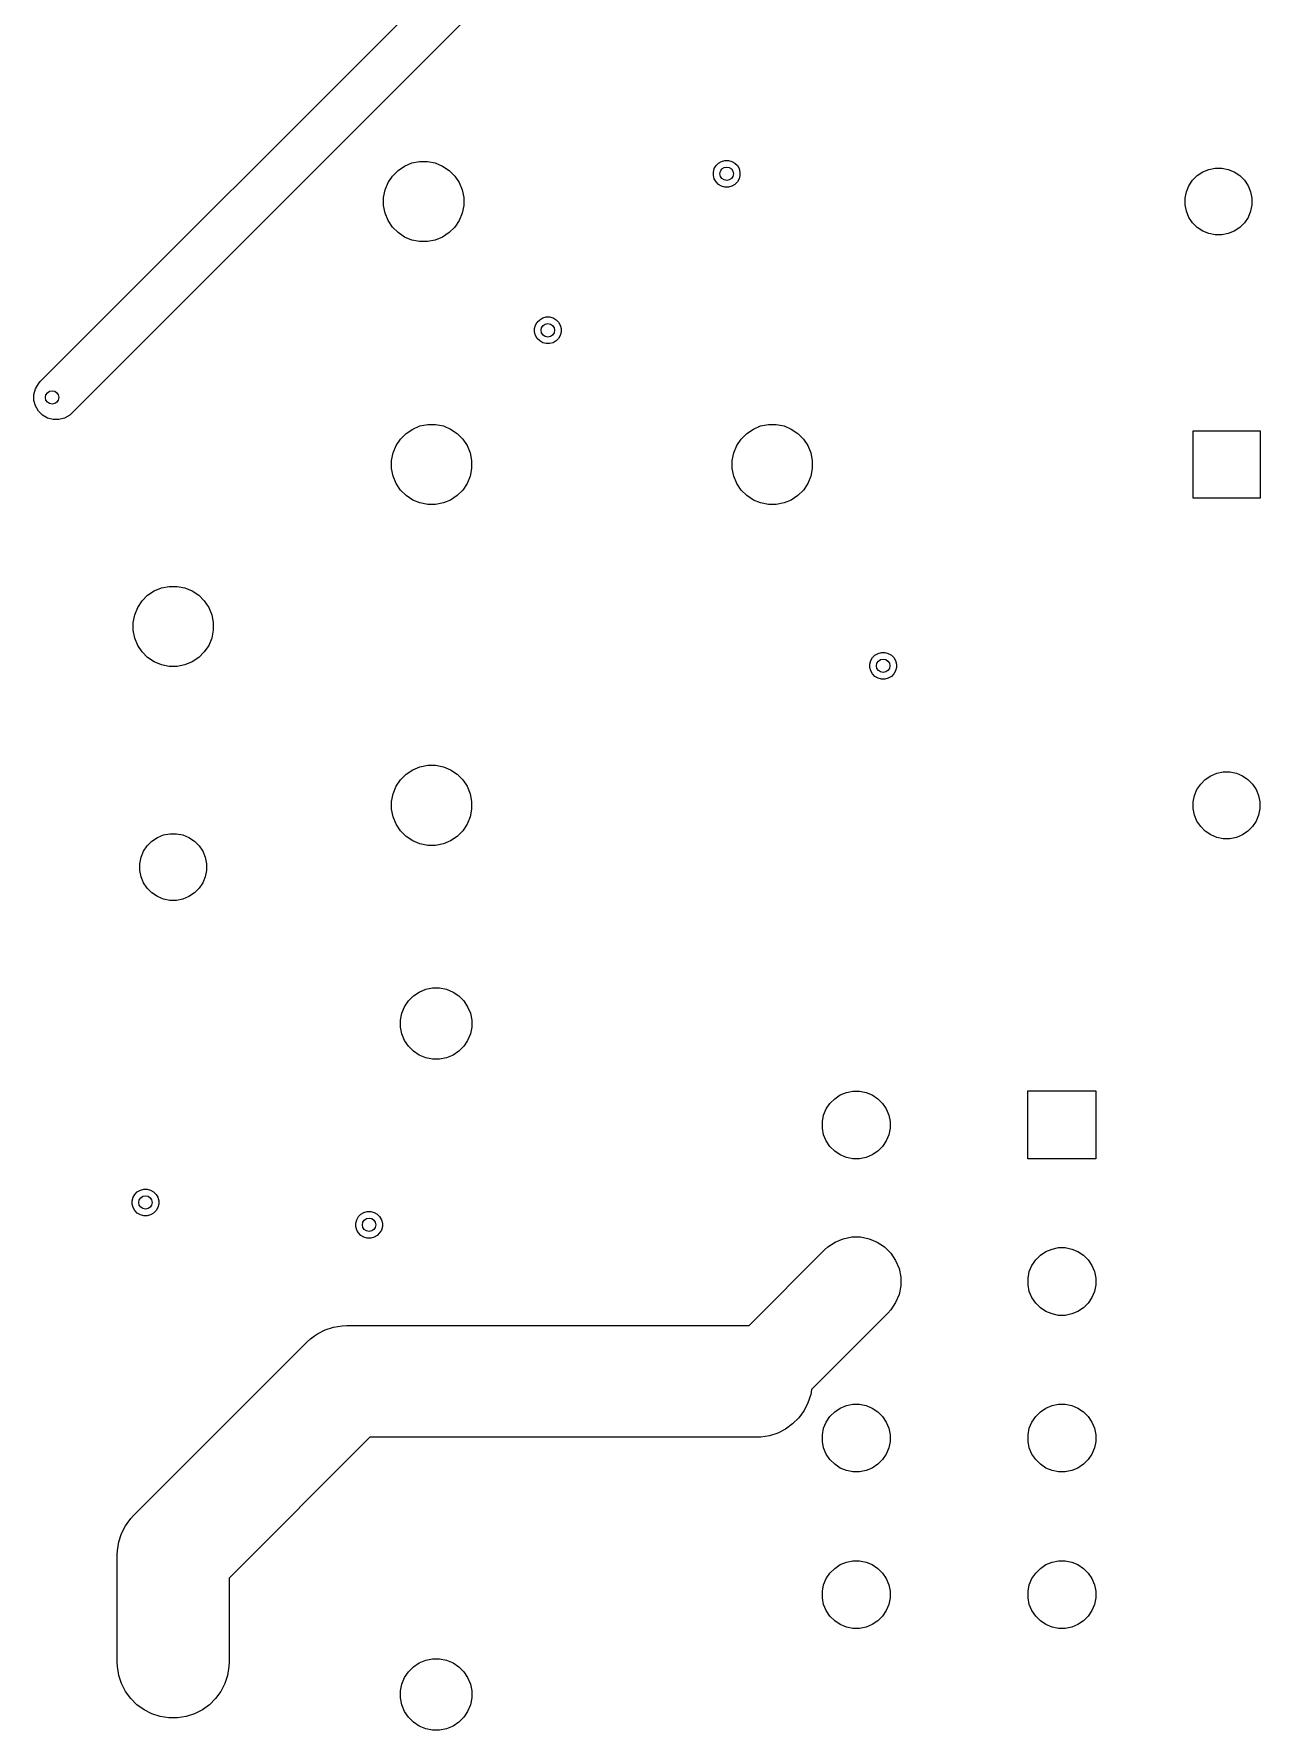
# Model space of a CAD drawing. Header units: inches. Extents: x 1.35 to 5.17, y -6.98 to -1.21.
# Drawn here: x 4.095 to 5.174, y -6.98 to -5.487 of the extents above; entities that cross this region are included whole.
import ezdxf

# ---------------------------------------------------------------- set-up
doc = ezdxf.new("R2010")
doc.units = ezdxf.units.IN
doc.header["$MEASUREMENT"] = 0
doc.layers.add('In1.Cu', color=91, linetype='CONTINUOUS', true_color=0x7fc87f)

msp = doc.modelspace()

# ---------------------------------------------------------------- linework, layer by layer
at = {"layer": 'In1.Cu', "linetype": 'CONTINUOUS'}
for p, q in [((4.1003, -5.7932), (4.4546, -5.4388)), ((4.4767, -5.4724), (4.1281, -5.821)), ((4.7002, -5.5993), (4.7032, -5.5985)), ((4.7032, -5.5985), (4.7063, -5.5985)), ((4.7063, -5.5985), (4.7092, -5.5993)), ((4.4065, -5.6179), (4.4104, -5.6122)), ((4.4104, -5.6122), (4.4153, -5.6073)), ((4.4153, -5.6073), (4.4211, -5.6034)), ((4.4211, -5.6034), (4.4275, -5.6007)), ((4.4275, -5.6007), (4.4343, -5.5994)), ((4.4343, -5.5994), (4.4413, -5.5994)), ((4.4413, -5.5994), (4.4481, -5.6007)), ((4.4481, -5.6007), (4.4545, -5.6034)), ((4.4545, -5.6034), (4.4603, -5.6073)), ((4.4603, -5.6073), (4.4652, -5.6122)), ((4.4652, -5.6122), (4.469, -5.6179)), ((4.693, -5.6087), (4.6938, -5.6057)), ((4.693, -5.6118), (4.693, -5.6087)), ((4.6938, -5.6148), (4.693, -5.6118)), ((4.6938, -5.6057), (4.6954, -5.603)), ((4.6954, -5.603), (4.6975, -5.6009)), ((4.6975, -5.6009), (4.7002, -5.5993)), ((4.7092, -5.5993), (4.7119, -5.6009)), ((4.7119, -5.6009), (4.7141, -5.603)), ((4.7141, -5.603), (4.7156, -5.6057)), ((4.7156, -5.6057), (4.7164, -5.6087)), ((4.7164, -5.6118), (4.7156, -5.6148)), ((4.7164, -5.6087), (4.7164, -5.6118)), ((5.115, -5.6159), (5.1191, -5.6118)), ((5.1191, -5.6118), (5.1239, -5.6086)), ((5.1239, -5.6086), (5.1292, -5.6064)), ((5.1292, -5.6064), (5.1349, -5.6053)), ((5.1349, -5.6053), (5.1407, -5.6053)), ((5.1407, -5.6053), (5.1464, -5.6064)), ((5.1464, -5.6064), (5.1517, -5.6086)), ((5.1517, -5.6086), (5.1565, -5.6118)), ((5.1565, -5.6118), (5.1606, -5.6159)), ((4.4025, -5.6312), (4.4039, -5.6244)), ((4.4039, -5.6244), (4.4065, -5.6179)), ((4.469, -5.6179), (4.4717, -5.6244)), ((4.4717, -5.6244), (4.4731, -5.6312)), ((4.6954, -5.6174), (4.6938, -5.6148)), ((4.6975, -5.6196), (4.6954, -5.6174)), ((4.7002, -5.6211), (4.6975, -5.6196)), ((4.7032, -5.6219), (4.7002, -5.6211)), ((4.7063, -5.6219), (4.7032, -5.6219)), ((4.7092, -5.6211), (4.7063, -5.6219)), ((4.7119, -5.6196), (4.7092, -5.6211)), ((4.7141, -5.6174), (4.7119, -5.6196)), ((4.7156, -5.6148), (4.7141, -5.6174)), ((5.1084, -5.6318), (5.1095, -5.6261)), ((5.1095, -5.6261), (5.1118, -5.6207)), ((5.1118, -5.6207), (5.115, -5.6159)), ((5.1606, -5.6159), (5.1638, -5.6207)), ((5.1638, -5.6207), (5.1661, -5.6261)), ((5.1661, -5.6261), (5.1672, -5.6318)), ((4.4025, -5.6381), (4.4025, -5.6312)), ((4.4039, -5.6449), (4.4025, -5.6381)), ((4.4731, -5.6381), (4.4717, -5.6449)), ((4.4731, -5.6312), (4.4731, -5.6381)), ((5.1084, -5.6375), (5.1084, -5.6318)), ((5.1095, -5.6432), (5.1084, -5.6375)), ((5.1118, -5.6486), (5.1095, -5.6432)), ((5.1661, -5.6432), (5.1638, -5.6486)), ((5.1672, -5.6375), (5.1661, -5.6432)), ((5.1672, -5.6318), (5.1672, -5.6375)), ((4.4065, -5.6513), (4.4039, -5.6449)), ((4.4104, -5.6571), (4.4065, -5.6513)), ((4.4153, -5.662), (4.4104, -5.6571)), ((4.4652, -5.6571), (4.4603, -5.662)), ((4.469, -5.6513), (4.4652, -5.6571)), ((4.4717, -5.6449), (4.469, -5.6513)), ((5.115, -5.6534), (5.1118, -5.6486)), ((5.1191, -5.6575), (5.115, -5.6534)), ((5.1239, -5.6607), (5.1191, -5.6575)), ((5.1565, -5.6575), (5.1517, -5.6607)), ((5.1606, -5.6534), (5.1565, -5.6575)), ((5.1638, -5.6486), (5.1606, -5.6534)), ((4.4211, -5.6659), (4.4153, -5.662)), ((4.4275, -5.6686), (4.4211, -5.6659)), ((4.4343, -5.6699), (4.4275, -5.6686)), ((4.4413, -5.6699), (4.4343, -5.6699)), ((4.4481, -5.6686), (4.4413, -5.6699)), ((4.4545, -5.6659), (4.4481, -5.6686)), ((4.4603, -5.662), (4.4545, -5.6659)), ((5.1292, -5.6629), (5.1239, -5.6607)), ((5.1349, -5.664), (5.1292, -5.6629)), ((5.1407, -5.664), (5.1349, -5.664)), ((5.1464, -5.6629), (5.1407, -5.664)), ((5.1517, -5.6607), (5.1464, -5.6629)), ((4.5355, -5.7465), (4.5363, -5.7435)), ((4.5355, -5.7496), (4.5355, -5.7465)), ((4.5363, -5.7435), (4.5379, -5.7408)), ((4.5379, -5.7408), (4.5401, -5.7387)), ((4.5401, -5.7387), (4.5427, -5.7371)), ((4.5427, -5.7371), (4.5457, -5.7363)), ((4.5457, -5.7363), (4.5488, -5.7363)), ((4.5488, -5.7363), (4.5518, -5.7371)), ((4.5518, -5.7371), (4.5544, -5.7387)), ((4.5544, -5.7387), (4.5566, -5.7408)), ((4.5566, -5.7408), (4.5582, -5.7435)), ((4.5582, -5.7435), (4.559, -5.7465)), ((4.559, -5.7465), (4.559, -5.7496)), ((4.5363, -5.7526), (4.5355, -5.7496)), ((4.5379, -5.7552), (4.5363, -5.7526)), ((4.5401, -5.7574), (4.5379, -5.7552)), ((4.5427, -5.7589), (4.5401, -5.7574)), ((4.5457, -5.7597), (4.5427, -5.7589)), ((4.5488, -5.7597), (4.5457, -5.7597)), ((4.5518, -5.7589), (4.5488, -5.7597)), ((4.5544, -5.7574), (4.5518, -5.7589)), ((4.5566, -5.7552), (4.5544, -5.7574)), ((4.5582, -5.7526), (4.5566, -5.7552)), ((4.559, -5.7496), (4.5582, -5.7526)), ((4.0947, -5.8045), (4.096, -5.7996)), ((4.0947, -5.8097), (4.0947, -5.8045)), ((4.096, -5.7996), (4.0986, -5.7951)), ((4.0986, -5.7951), (4.1003, -5.7932)), ((4.096, -5.8146), (4.0947, -5.8097)), ((4.0986, -5.8191), (4.096, -5.8146)), ((4.1022, -5.8227), (4.0986, -5.8191)), ((4.1066, -5.8253), (4.1022, -5.8227)), ((4.1262, -5.8227), (4.1217, -5.8253)), ((4.1281, -5.821), (4.1262, -5.8227)), ((4.1116, -5.8266), (4.1066, -5.8253)), ((4.1167, -5.8266), (4.1116, -5.8266)), ((4.1217, -5.8253), (4.1167, -5.8266)), ((4.4224, -5.8388), (4.4282, -5.8349)), ((4.4282, -5.8349), (4.4346, -5.8322)), ((4.4346, -5.8322), (4.4414, -5.8309)), ((4.4414, -5.8309), (4.4484, -5.8309)), ((4.4484, -5.8309), (4.4552, -5.8322)), ((4.4552, -5.8322), (4.4616, -5.8349)), ((4.4616, -5.8349), (4.4674, -5.8388)), ((4.7224, -5.8388), (4.7282, -5.8349)), ((4.7282, -5.8349), (4.7346, -5.8322)), ((4.7346, -5.8322), (4.7414, -5.8309)), ((4.7414, -5.8309), (4.7484, -5.8309)), ((4.7484, -5.8309), (4.7552, -5.8322)), ((4.7552, -5.8322), (4.7616, -5.8349)), ((4.7616, -5.8349), (4.7674, -5.8388)), ((5.1154, -5.8957), (5.1154, -5.8366)), ((5.1154, -5.8366), (5.1744, -5.8366)), ((5.1744, -5.8366), (5.1744, -5.8957)), ((4.411, -5.8559), (4.4136, -5.8494)), ((4.4136, -5.8494), (4.4175, -5.8437)), ((4.4175, -5.8437), (4.4224, -5.8388)), ((4.4674, -5.8388), (4.4723, -5.8437)), ((4.4723, -5.8437), (4.4761, -5.8494)), ((4.4761, -5.8494), (4.4788, -5.8559)), ((4.711, -5.8559), (4.7136, -5.8494)), ((4.7136, -5.8494), (4.7175, -5.8437)), ((4.7175, -5.8437), (4.7224, -5.8388)), ((4.7674, -5.8388), (4.7723, -5.8437)), ((4.7723, -5.8437), (4.7761, -5.8494)), ((4.7761, -5.8494), (4.7788, -5.8559)), ((4.4096, -5.8627), (4.411, -5.8559)), ((4.4096, -5.8696), (4.4096, -5.8627)), ((4.4788, -5.8559), (4.4801, -5.8627)), ((4.4801, -5.8627), (4.4801, -5.8696)), ((4.7096, -5.8627), (4.711, -5.8559)), ((4.7096, -5.8696), (4.7096, -5.8627)), ((4.7788, -5.8559), (4.7801, -5.8627)), ((4.7801, -5.8627), (4.7801, -5.8696)), ((4.411, -5.8764), (4.4096, -5.8696)), ((4.4136, -5.8828), (4.411, -5.8764)), ((4.4788, -5.8764), (4.4761, -5.8828)), ((4.4801, -5.8696), (4.4788, -5.8764)), ((4.711, -5.8764), (4.7096, -5.8696)), ((4.7136, -5.8828), (4.711, -5.8764)), ((4.7788, -5.8764), (4.7761, -5.8828)), ((4.7801, -5.8696), (4.7788, -5.8764)), ((4.4175, -5.8886), (4.4136, -5.8828)), ((4.4224, -5.8935), (4.4175, -5.8886)), ((4.4282, -5.8974), (4.4224, -5.8935)), ((4.4346, -5.9), (4.4282, -5.8974)), ((4.4616, -5.8974), (4.4552, -5.9)), ((4.4674, -5.8935), (4.4616, -5.8974)), ((4.4723, -5.8886), (4.4674, -5.8935)), ((4.4761, -5.8828), (4.4723, -5.8886)), ((4.7175, -5.8886), (4.7136, -5.8828)), ((4.7224, -5.8935), (4.7175, -5.8886)), ((4.7282, -5.8974), (4.7224, -5.8935)), ((4.7346, -5.9), (4.7282, -5.8974)), ((4.7616, -5.8974), (4.7552, -5.9)), ((4.7674, -5.8935), (4.7616, -5.8974)), ((4.7723, -5.8886), (4.7674, -5.8935)), ((4.7761, -5.8828), (4.7723, -5.8886)), ((5.1744, -5.8957), (5.1154, -5.8957)), ((4.4414, -5.9014), (4.4346, -5.9)), ((4.4484, -5.9014), (4.4414, -5.9014)), ((4.4552, -5.9), (4.4484, -5.9014)), ((4.7414, -5.9014), (4.7346, -5.9)), ((4.7484, -5.9014), (4.7414, -5.9014)), ((4.7552, -5.9), (4.7484, -5.9014)), ((4.1861, -5.992), (4.1899, -5.9862)), ((4.1899, -5.9862), (4.1948, -5.9813)), ((4.1948, -5.9813), (4.2006, -5.9774)), ((4.2006, -5.9774), (4.207, -5.9748)), ((4.207, -5.9748), (4.2138, -5.9734)), ((4.2138, -5.9734), (4.2208, -5.9734)), ((4.2208, -5.9734), (4.2276, -5.9748)), ((4.2276, -5.9748), (4.234, -5.9774)), ((4.234, -5.9774), (4.2398, -5.9813)), ((4.2398, -5.9813), (4.2447, -5.9862)), ((4.2447, -5.9862), (4.2486, -5.992)), ((4.1821, -6.0052), (4.1834, -5.9984)), ((4.1834, -5.9984), (4.1861, -5.992)), ((4.2486, -5.992), (4.2512, -5.9984)), ((4.2512, -5.9984), (4.2526, -6.0052)), ((4.1821, -6.0121), (4.1821, -6.0052)), ((4.1834, -6.0189), (4.1821, -6.0121)), ((4.2526, -6.0121), (4.2512, -6.0189)), ((4.2526, -6.0052), (4.2526, -6.0121)), ((4.1861, -6.0254), (4.1834, -6.0189)), ((4.1899, -6.0311), (4.1861, -6.0254)), ((4.1948, -6.0361), (4.1899, -6.0311)), ((4.2447, -6.0311), (4.2398, -6.0361)), ((4.2486, -6.0254), (4.2447, -6.0311)), ((4.2512, -6.0189), (4.2486, -6.0254)), ((4.838, -6.0324), (4.841, -6.0316)), ((4.841, -6.0316), (4.8441, -6.0316)), ((4.8441, -6.0316), (4.847, -6.0324)), ((4.2006, -6.0399), (4.1948, -6.0361)), ((4.207, -6.0426), (4.2006, -6.0399)), ((4.2138, -6.0439), (4.207, -6.0426)), ((4.2208, -6.0439), (4.2138, -6.0439)), ((4.2276, -6.0426), (4.2208, -6.0439)), ((4.234, -6.0399), (4.2276, -6.0426)), ((4.2398, -6.0361), (4.234, -6.0399)), ((4.8308, -6.0418), (4.8316, -6.0388)), ((4.8308, -6.0448), (4.8308, -6.0418)), ((4.8316, -6.0478), (4.8308, -6.0448)), ((4.8316, -6.0388), (4.8331, -6.0361)), ((4.8331, -6.0361), (4.8353, -6.0339)), ((4.8353, -6.0339), (4.838, -6.0324)), ((4.847, -6.0324), (4.8497, -6.0339)), ((4.8497, -6.0339), (4.8519, -6.0361)), ((4.8519, -6.0361), (4.8534, -6.0388)), ((4.8534, -6.0388), (4.8542, -6.0418)), ((4.8542, -6.0448), (4.8534, -6.0478)), ((4.8542, -6.0418), (4.8542, -6.0448)), ((4.8331, -6.0505), (4.8316, -6.0478)), ((4.8353, -6.0527), (4.8331, -6.0505)), ((4.838, -6.0542), (4.8353, -6.0527)), ((4.841, -6.055), (4.838, -6.0542)), ((4.8441, -6.055), (4.841, -6.055)), ((4.847, -6.0542), (4.8441, -6.055)), ((4.8497, -6.0527), (4.847, -6.0542)), ((4.8519, -6.0505), (4.8497, -6.0527)), ((4.8534, -6.0478), (4.8519, -6.0505)), ((4.4224, -6.1388), (4.4282, -6.1349)), ((4.4282, -6.1349), (4.4346, -6.1322)), ((4.4346, -6.1322), (4.4414, -6.1309)), ((4.4414, -6.1309), (4.4484, -6.1309)), ((4.4484, -6.1309), (4.4552, -6.1322)), ((4.4552, -6.1322), (4.4616, -6.1349)), ((4.4616, -6.1349), (4.4674, -6.1388)), ((4.411, -6.1559), (4.4136, -6.1494)), ((4.4136, -6.1494), (4.4175, -6.1437)), ((4.4175, -6.1437), (4.4224, -6.1388)), ((4.4674, -6.1388), (4.4723, -6.1437)), ((4.4723, -6.1437), (4.4761, -6.1494)), ((4.4761, -6.1494), (4.4788, -6.1559)), ((5.1188, -6.1522), (5.1221, -6.1474)), ((5.1221, -6.1474), (5.1261, -6.1433)), ((5.1261, -6.1433), (5.131, -6.1401)), ((5.131, -6.1401), (5.1363, -6.1379)), ((5.1363, -6.1379), (5.142, -6.1368)), ((5.142, -6.1368), (5.1478, -6.1368)), ((5.1478, -6.1368), (5.1535, -6.1379)), ((5.1535, -6.1379), (5.1588, -6.1401)), ((5.1588, -6.1401), (5.1636, -6.1433)), ((5.1636, -6.1433), (5.1677, -6.1474)), ((5.1677, -6.1474), (5.1709, -6.1522)), ((4.4096, -6.1627), (4.411, -6.1559)), ((4.4096, -6.1696), (4.4096, -6.1627)), ((4.4788, -6.1559), (4.4801, -6.1627)), ((4.4801, -6.1627), (4.4801, -6.1696)), ((5.1155, -6.1632), (5.1166, -6.1576)), ((5.1155, -6.169), (5.1155, -6.1632)), ((5.1166, -6.1576), (5.1188, -6.1522)), ((5.1709, -6.1522), (5.1731, -6.1576)), ((5.1731, -6.1576), (5.1743, -6.1632)), ((5.1743, -6.1632), (5.1743, -6.169)), ((4.411, -6.1764), (4.4096, -6.1696)), ((4.4136, -6.1828), (4.411, -6.1764)), ((4.4788, -6.1764), (4.4761, -6.1828)), ((4.4801, -6.1696), (4.4788, -6.1764)), ((5.1166, -6.1747), (5.1155, -6.169)), ((5.1188, -6.1801), (5.1166, -6.1747)), ((5.1221, -6.1849), (5.1188, -6.1801)), ((5.1709, -6.1801), (5.1677, -6.1849)), ((5.1731, -6.1747), (5.1709, -6.1801)), ((5.1743, -6.169), (5.1731, -6.1747)), ((4.1986, -6.1976), (4.2034, -6.1944)), ((4.2034, -6.1944), (4.2088, -6.1922)), ((4.2088, -6.1922), (4.2144, -6.1911)), ((4.2144, -6.1911), (4.2202, -6.1911)), ((4.2202, -6.1911), (4.2259, -6.1922)), ((4.2259, -6.1922), (4.2312, -6.1944)), ((4.2312, -6.1944), (4.2361, -6.1976)), ((4.4175, -6.1886), (4.4136, -6.1828)), ((4.4224, -6.1935), (4.4175, -6.1886)), ((4.4282, -6.1974), (4.4224, -6.1935)), ((4.4674, -6.1935), (4.4616, -6.1974)), ((4.4723, -6.1886), (4.4674, -6.1935)), ((4.4761, -6.1828), (4.4723, -6.1886)), ((5.1261, -6.189), (5.1221, -6.1849)), ((5.131, -6.1922), (5.1261, -6.189)), ((5.1363, -6.1944), (5.131, -6.1922)), ((5.142, -6.1955), (5.1363, -6.1944)), ((5.1478, -6.1955), (5.142, -6.1955)), ((5.1535, -6.1944), (5.1478, -6.1955)), ((5.1588, -6.1922), (5.1535, -6.1944)), ((5.1636, -6.189), (5.1588, -6.1922)), ((5.1677, -6.1849), (5.1636, -6.189)), ((4.1891, -6.2119), (4.1913, -6.2066)), ((4.1913, -6.2066), (4.1945, -6.2017)), ((4.1945, -6.2017), (4.1986, -6.1976)), ((4.2361, -6.1976), (4.2401, -6.2017)), ((4.2401, -6.2017), (4.2434, -6.2066)), ((4.2434, -6.2066), (4.2456, -6.2119)), ((4.4346, -6.2), (4.4282, -6.1974)), ((4.4414, -6.2014), (4.4346, -6.2)), ((4.4484, -6.2014), (4.4414, -6.2014)), ((4.4552, -6.2), (4.4484, -6.2014)), ((4.4616, -6.1974), (4.4552, -6.2)), ((4.1879, -6.2176), (4.1891, -6.2119)), ((4.1879, -6.2234), (4.1879, -6.2176)), ((4.1891, -6.229), (4.1879, -6.2234)), ((4.2456, -6.2119), (4.2467, -6.2176)), ((4.2467, -6.2234), (4.2456, -6.229)), ((4.2467, -6.2176), (4.2467, -6.2234)), ((4.1913, -6.2344), (4.1891, -6.229)), ((4.1945, -6.2392), (4.1913, -6.2344)), ((4.1986, -6.2433), (4.1945, -6.2392)), ((4.2401, -6.2392), (4.2361, -6.2433)), ((4.2434, -6.2344), (4.2401, -6.2392)), ((4.2456, -6.229), (4.2434, -6.2344)), ((4.2034, -6.2465), (4.1986, -6.2433)), ((4.2088, -6.2487), (4.2034, -6.2465)), ((4.2144, -6.2499), (4.2088, -6.2487)), ((4.2202, -6.2499), (4.2144, -6.2499)), ((4.2259, -6.2487), (4.2202, -6.2499)), ((4.2312, -6.2465), (4.2259, -6.2487)), ((4.2361, -6.2433), (4.2312, -6.2465)), ((4.434, -6.3305), (4.4397, -6.3281)), ((4.4397, -6.3281), (4.4457, -6.3269)), ((4.4457, -6.3269), (4.4519, -6.3269)), ((4.4519, -6.3269), (4.458, -6.3281)), ((4.458, -6.3281), (4.4637, -6.3305)), ((4.4187, -6.3491), (4.421, -6.3434)), ((4.421, -6.3434), (4.4245, -6.3383)), ((4.4245, -6.3383), (4.4288, -6.3339)), ((4.4288, -6.3339), (4.434, -6.3305)), ((4.4637, -6.3305), (4.4688, -6.3339)), ((4.4688, -6.3339), (4.4732, -6.3383)), ((4.4732, -6.3383), (4.4766, -6.3434)), ((4.4766, -6.3434), (4.479, -6.3491)), ((4.4175, -6.3552), (4.4187, -6.3491)), ((4.4175, -6.3614), (4.4175, -6.3552)), ((4.479, -6.3491), (4.4802, -6.3552)), ((4.4802, -6.3552), (4.4802, -6.3614)), ((4.4187, -6.3674), (4.4175, -6.3614)), ((4.421, -6.3731), (4.4187, -6.3674)), ((4.4245, -6.3782), (4.421, -6.3731)), ((4.4766, -6.3731), (4.4732, -6.3782)), ((4.479, -6.3674), (4.4766, -6.3731)), ((4.4802, -6.3614), (4.479, -6.3674)), ((4.4288, -6.3826), (4.4245, -6.3782)), ((4.434, -6.386), (4.4288, -6.3826)), ((4.4397, -6.3884), (4.434, -6.386)), ((4.4457, -6.3896), (4.4397, -6.3884)), ((4.4519, -6.3896), (4.4457, -6.3896)), ((4.458, -6.3884), (4.4519, -6.3896)), ((4.4637, -6.386), (4.458, -6.3884)), ((4.4688, -6.3826), (4.4637, -6.386)), ((4.4732, -6.3782), (4.4688, -6.3826)), ((4.8047, -6.4211), (4.8101, -6.4189)), ((4.8101, -6.4189), (4.8158, -6.4177)), ((4.8158, -6.4177), (4.8217, -6.4177)), ((4.8217, -6.4177), (4.8275, -6.4189)), ((4.8275, -6.4189), (4.8329, -6.4211)), ((4.97, -6.4774), (4.97, -6.4176)), ((4.97, -6.4176), (5.0298, -6.4176)), ((5.0298, -6.4176), (5.0298, -6.4774)), ((4.7901, -6.4388), (4.7924, -6.4334)), ((4.7924, -6.4334), (4.7956, -6.4285)), ((4.7956, -6.4285), (4.7998, -6.4244)), ((4.7998, -6.4244), (4.8047, -6.4211)), ((4.8329, -6.4211), (4.8378, -6.4244)), ((4.8378, -6.4244), (4.8419, -6.4285)), ((4.8419, -6.4285), (4.8452, -6.4334)), ((4.8452, -6.4334), (4.8474, -6.4388)), ((4.789, -6.4446), (4.7901, -6.4388)), ((4.789, -6.4504), (4.789, -6.4446)), ((4.8474, -6.4388), (4.8486, -6.4446)), ((4.8486, -6.4446), (4.8486, -6.4504)), ((4.7901, -6.4562), (4.789, -6.4504)), ((4.7924, -6.4616), (4.7901, -6.4562)), ((4.7956, -6.4665), (4.7924, -6.4616)), ((4.8452, -6.4616), (4.8419, -6.4665)), ((4.8474, -6.4562), (4.8452, -6.4616)), ((4.8486, -6.4504), (4.8474, -6.4562)), ((4.7998, -6.4706), (4.7956, -6.4665)), ((4.8047, -6.4739), (4.7998, -6.4706)), ((4.8101, -6.4761), (4.8047, -6.4739)), ((4.8158, -6.4773), (4.8101, -6.4761)), ((4.8217, -6.4773), (4.8158, -6.4773)), ((4.8275, -6.4761), (4.8217, -6.4773)), ((4.8329, -6.4739), (4.8275, -6.4761)), ((4.8378, -6.4706), (4.8329, -6.4739)), ((4.8419, -6.4665), (4.8378, -6.4706)), ((5.0298, -6.4774), (4.97, -6.4774)), ((4.182, -6.5112), (4.1835, -6.5086)), ((4.1835, -6.5086), (4.1857, -6.5064)), ((4.1857, -6.5064), (4.1884, -6.5048)), ((4.1884, -6.5048), (4.1914, -6.504)), ((4.1914, -6.504), (4.1945, -6.504)), ((4.1945, -6.504), (4.1974, -6.5048)), ((4.1974, -6.5048), (4.2001, -6.5064)), ((4.2001, -6.5064), (4.2023, -6.5086)), ((4.2023, -6.5086), (4.2038, -6.5112)), ((4.1812, -6.5142), (4.182, -6.5112)), ((4.1812, -6.5173), (4.1812, -6.5142)), ((4.182, -6.5203), (4.1812, -6.5173)), ((4.1835, -6.5229), (4.182, -6.5203)), ((4.1857, -6.5251), (4.1835, -6.5229)), ((4.2023, -6.5229), (4.2001, -6.5251)), ((4.2038, -6.5203), (4.2023, -6.5229)), ((4.2038, -6.5112), (4.2046, -6.5142)), ((4.2046, -6.5173), (4.2038, -6.5203)), ((4.2046, -6.5142), (4.2046, -6.5173)), ((4.3826, -6.5261), (4.3852, -6.5245)), ((4.3852, -6.5245), (4.3882, -6.5237)), ((4.3882, -6.5237), (4.3913, -6.5237)), ((4.3913, -6.5237), (4.3943, -6.5245)), ((4.3943, -6.5245), (4.397, -6.5261)), ((4.1884, -6.5267), (4.1857, -6.5251)), ((4.1914, -6.5275), (4.1884, -6.5267)), ((4.1945, -6.5275), (4.1914, -6.5275)), ((4.1974, -6.5267), (4.1945, -6.5275)), ((4.2001, -6.5251), (4.1974, -6.5267)), ((4.3781, -6.5339), (4.3789, -6.5309)), ((4.3781, -6.537), (4.3781, -6.5339)), ((4.3789, -6.54), (4.3781, -6.537)), ((4.3789, -6.5309), (4.3804, -6.5282)), ((4.3804, -6.5282), (4.3826, -6.5261)), ((4.397, -6.5261), (4.3991, -6.5282)), ((4.3991, -6.5282), (4.4007, -6.5309)), ((4.4007, -6.5309), (4.4015, -6.5339)), ((4.4015, -6.537), (4.4007, -6.54)), ((4.4015, -6.5339), (4.4015, -6.537)), ((4.3804, -6.5426), (4.3789, -6.54)), ((4.3826, -6.5448), (4.3804, -6.5426)), ((4.3852, -6.5463), (4.3826, -6.5448)), ((4.3882, -6.5471), (4.3852, -6.5463)), ((4.3913, -6.5471), (4.3882, -6.5471)), ((4.3943, -6.5463), (4.3913, -6.5471)), ((4.397, -6.5448), (4.3943, -6.5463)), ((4.3991, -6.5426), (4.397, -6.5448)), ((4.4007, -6.54), (4.3991, -6.5426)), ((4.7938, -6.5549), (4.8002, -6.5506)), ((4.8002, -6.5506), (4.8073, -6.5476)), ((4.8073, -6.5476), (4.8149, -6.5461)), ((4.8149, -6.5461), (4.8226, -6.5461)), ((4.8226, -6.5461), (4.8302, -6.5476)), ((4.8302, -6.5476), (4.8373, -6.5506)), ((4.8373, -6.5506), (4.8438, -6.5549)), ((4.7244, -6.624), (4.7909, -6.5575)), ((4.7909, -6.5575), (4.7938, -6.5549)), ((4.8438, -6.5549), (4.8492, -6.5603)), ((4.8492, -6.5603), (4.8535, -6.5668)), ((4.8535, -6.5668), (4.8565, -6.5739)), ((4.9735, -6.5712), (4.9768, -6.5663)), ((4.9768, -6.5663), (4.9809, -6.5622)), ((4.9809, -6.5622), (4.9858, -6.5589)), ((4.9858, -6.5589), (4.9912, -6.5567)), ((4.9912, -6.5567), (4.9969, -6.5555)), ((4.9969, -6.5555), (5.0028, -6.5555)), ((5.0028, -6.5555), (5.0086, -6.5567)), ((5.0086, -6.5567), (5.014, -6.5589)), ((5.014, -6.5589), (5.0189, -6.5622)), ((5.0189, -6.5622), (5.023, -6.5663)), ((5.023, -6.5663), (5.0263, -6.5712)), ((4.8565, -6.5739), (4.858, -6.5815)), ((4.858, -6.5815), (4.858, -6.5892)), ((4.9701, -6.5824), (4.9712, -6.5766)), ((4.9701, -6.5882), (4.9701, -6.5824)), ((4.9712, -6.5766), (4.9735, -6.5712)), ((5.0263, -6.5712), (5.0285, -6.5766)), ((5.0285, -6.5766), (5.0297, -6.5824)), ((5.0297, -6.5824), (5.0297, -6.5882)), ((4.8565, -6.5967), (4.8535, -6.6039)), ((4.858, -6.5892), (4.8565, -6.5967)), ((4.9712, -6.594), (4.9701, -6.5882)), ((4.9735, -6.5994), (4.9712, -6.594)), ((5.0285, -6.594), (5.0263, -6.5994)), ((5.0297, -6.5882), (5.0285, -6.594)), ((4.8466, -6.6131), (4.7794, -6.6804)), ((4.8492, -6.6103), (4.8466, -6.6131)), ((4.8535, -6.6039), (4.8492, -6.6103)), ((4.9768, -6.6043), (4.9735, -6.5994)), ((4.9809, -6.6084), (4.9768, -6.6043)), ((4.9858, -6.6117), (4.9809, -6.6084)), ((4.9912, -6.6139), (4.9858, -6.6117)), ((4.9969, -6.6151), (4.9912, -6.6139)), ((5.0086, -6.6139), (5.0028, -6.6151)), ((5.014, -6.6117), (5.0086, -6.6139)), ((5.0189, -6.6084), (5.014, -6.6117)), ((5.023, -6.6043), (5.0189, -6.6084)), ((5.0263, -6.5994), (5.023, -6.6043)), ((4.3444, -6.6313), (4.3512, -6.6278)), ((4.3512, -6.6278), (4.3586, -6.6254)), ((4.3586, -6.6254), (4.3662, -6.6242)), ((4.3662, -6.6242), (4.3701, -6.624)), ((4.3701, -6.624), (4.7244, -6.624)), ((5.0028, -6.6151), (4.9969, -6.6151)), ((4.1825, -6.7912), (4.3353, -6.6384)), ((4.3353, -6.6384), (4.3381, -6.6358)), ((4.3381, -6.6358), (4.3417, -6.6332)), ((4.3417, -6.6332), (4.3444, -6.6313)), ((4.7787, -6.6847), (4.7763, -6.6921)), ((4.7794, -6.6804), (4.7787, -6.6847)), ((4.7728, -6.6989), (4.7683, -6.7052)), ((4.7763, -6.6921), (4.7728, -6.6989)), ((4.7956, -6.7041), (4.7998, -6.7)), ((4.7998, -6.7), (4.8047, -6.6967)), ((4.8047, -6.6967), (4.8101, -6.6945)), ((4.8101, -6.6945), (4.8158, -6.6933)), ((4.8158, -6.6933), (4.8217, -6.6933)), ((4.8217, -6.6933), (4.8275, -6.6945)), ((4.8275, -6.6945), (4.8329, -6.6967)), ((4.8329, -6.6967), (4.8378, -6.7)), ((4.8378, -6.7), (4.8419, -6.7041)), ((4.9768, -6.7041), (4.9809, -6.7)), ((4.9809, -6.7), (4.9858, -6.6967)), ((4.9858, -6.6967), (4.9912, -6.6945)), ((4.9912, -6.6945), (4.9969, -6.6933)), ((4.9969, -6.6933), (5.0028, -6.6933)), ((5.0028, -6.6933), (5.0086, -6.6945)), ((5.0086, -6.6945), (5.014, -6.6967)), ((5.014, -6.6967), (5.0189, -6.7)), ((5.0189, -6.7), (5.023, -6.7041)), ((4.7566, -6.7152), (4.7497, -6.7187)), ((4.7628, -6.7106), (4.7566, -6.7152)), ((4.7683, -6.7052), (4.7628, -6.7106)), ((4.789, -6.7202), (4.7901, -6.7144)), ((4.7901, -6.7144), (4.7924, -6.709)), ((4.7924, -6.709), (4.7956, -6.7041)), ((4.8419, -6.7041), (4.8452, -6.709)), ((4.8452, -6.709), (4.8474, -6.7144)), ((4.8474, -6.7144), (4.8486, -6.7202)), ((4.9701, -6.7202), (4.9712, -6.7144)), ((4.9712, -6.7144), (4.9735, -6.709)), ((4.9735, -6.709), (4.9768, -6.7041)), ((5.023, -6.7041), (5.0263, -6.709)), ((5.0263, -6.709), (5.0285, -6.7144)), ((5.0285, -6.7144), (5.0297, -6.7202)), ((4.3905, -6.7224), (4.2665, -6.8464)), ((4.7309, -6.7224), (4.3905, -6.7224)), ((4.7347, -6.7223), (4.7309, -6.7224)), ((4.7423, -6.7211), (4.7347, -6.7223)), ((4.7497, -6.7187), (4.7423, -6.7211)), ((4.789, -6.726), (4.789, -6.7202)), ((4.7901, -6.7318), (4.789, -6.726)), ((4.7924, -6.7372), (4.7901, -6.7318)), ((4.8474, -6.7318), (4.8452, -6.7372)), ((4.8486, -6.726), (4.8474, -6.7318)), ((4.8486, -6.7202), (4.8486, -6.726)), ((4.9701, -6.726), (4.9701, -6.7202)), ((4.9712, -6.7318), (4.9701, -6.726)), ((4.9735, -6.7372), (4.9712, -6.7318)), ((5.0285, -6.7318), (5.0263, -6.7372)), ((5.0297, -6.726), (5.0285, -6.7318)), ((5.0297, -6.7202), (5.0297, -6.726)), ((4.7956, -6.7421), (4.7924, -6.7372)), ((4.7998, -6.7462), (4.7956, -6.7421)), ((4.8047, -6.7495), (4.7998, -6.7462)), ((4.8378, -6.7462), (4.8329, -6.7495)), ((4.8419, -6.7421), (4.8378, -6.7462)), ((4.8452, -6.7372), (4.8419, -6.7421)), ((4.9768, -6.7421), (4.9735, -6.7372)), ((4.9809, -6.7462), (4.9768, -6.7421)), ((4.9858, -6.7495), (4.9809, -6.7462)), ((5.0189, -6.7462), (5.014, -6.7495)), ((5.023, -6.7421), (5.0189, -6.7462)), ((5.0263, -6.7372), (5.023, -6.7421)), ((4.8101, -6.7517), (4.8047, -6.7495)), ((4.8158, -6.7529), (4.8101, -6.7517)), ((4.8217, -6.7529), (4.8158, -6.7529)), ((4.8275, -6.7517), (4.8217, -6.7529)), ((4.8329, -6.7495), (4.8275, -6.7517)), ((4.9912, -6.7517), (4.9858, -6.7495)), ((4.9969, -6.7529), (4.9912, -6.7517)), ((5.0028, -6.7529), (4.9969, -6.7529)), ((5.0086, -6.7517), (5.0028, -6.7529)), ((5.014, -6.7495), (5.0086, -6.7517)), ((4.1799, -6.794), (4.1825, -6.7912)), ((4.1695, -6.8145), (4.1719, -6.8072)), ((4.1719, -6.8072), (4.1754, -6.8003)), ((4.1754, -6.8003), (4.1799, -6.794)), ((4.1681, -6.826), (4.1683, -6.8221)), ((4.1683, -6.8221), (4.1695, -6.8145)), ((4.1681, -6.9205), (4.1681, -6.826)), ((4.7956, -6.8419), (4.7998, -6.8378)), ((4.7998, -6.8378), (4.8047, -6.8345)), ((4.8047, -6.8345), (4.8101, -6.8323)), ((4.8101, -6.8323), (4.8158, -6.8311)), ((4.8158, -6.8311), (4.8217, -6.8311)), ((4.8217, -6.8311), (4.8275, -6.8323)), ((4.8275, -6.8323), (4.8329, -6.8345)), ((4.8329, -6.8345), (4.8378, -6.8378)), ((4.8378, -6.8378), (4.8419, -6.8419)), ((4.9768, -6.8419), (4.9809, -6.8378)), ((4.9809, -6.8378), (4.9858, -6.8345)), ((4.9858, -6.8345), (4.9912, -6.8323)), ((4.9912, -6.8323), (4.9969, -6.8311)), ((4.9969, -6.8311), (5.0028, -6.8311)), ((5.0028, -6.8311), (5.0086, -6.8323)), ((5.0086, -6.8323), (5.014, -6.8345)), ((5.014, -6.8345), (5.0189, -6.8378)), ((5.0189, -6.8378), (5.023, -6.8419)), ((4.2665, -6.8464), (4.2665, -6.9205)), ((4.789, -6.858), (4.7901, -6.8522)), ((4.7901, -6.8522), (4.7924, -6.8468)), ((4.7924, -6.8468), (4.7956, -6.8419)), ((4.8419, -6.8419), (4.8452, -6.8468)), ((4.8452, -6.8468), (4.8474, -6.8522)), ((4.8474, -6.8522), (4.8486, -6.858)), ((4.9701, -6.858), (4.9712, -6.8522)), ((4.9712, -6.8522), (4.9735, -6.8468)), ((4.9735, -6.8468), (4.9768, -6.8419)), ((5.023, -6.8419), (5.0263, -6.8468)), ((5.0263, -6.8468), (5.0285, -6.8522)), ((5.0285, -6.8522), (5.0297, -6.858)), ((4.789, -6.8638), (4.789, -6.858)), ((4.7901, -6.8696), (4.789, -6.8638)), ((4.8486, -6.8638), (4.8474, -6.8696)), ((4.8486, -6.858), (4.8486, -6.8638)), ((4.9701, -6.8638), (4.9701, -6.858)), ((4.9712, -6.8696), (4.9701, -6.8638)), ((5.0297, -6.8638), (5.0285, -6.8696)), ((5.0297, -6.858), (5.0297, -6.8638)), ((4.7924, -6.875), (4.7901, -6.8696)), ((4.7956, -6.8799), (4.7924, -6.875)), ((4.7998, -6.884), (4.7956, -6.8799)), ((4.8419, -6.8799), (4.8378, -6.884)), ((4.8452, -6.875), (4.8419, -6.8799)), ((4.8474, -6.8696), (4.8452, -6.875)), ((4.9735, -6.875), (4.9712, -6.8696)), ((4.9768, -6.8799), (4.9735, -6.875)), ((4.9809, -6.884), (4.9768, -6.8799)), ((5.023, -6.8799), (5.0189, -6.884)), ((5.0263, -6.875), (5.023, -6.8799)), ((5.0285, -6.8696), (5.0263, -6.875)), ((4.8047, -6.8873), (4.7998, -6.884)), ((4.8101, -6.8895), (4.8047, -6.8873)), ((4.8158, -6.8907), (4.8101, -6.8895)), ((4.8217, -6.8907), (4.8158, -6.8907)), ((4.8275, -6.8895), (4.8217, -6.8907)), ((4.8329, -6.8873), (4.8275, -6.8895)), ((4.8378, -6.884), (4.8329, -6.8873)), ((4.9858, -6.8873), (4.9809, -6.884)), ((4.9912, -6.8895), (4.9858, -6.8873)), ((4.9969, -6.8907), (4.9912, -6.8895)), ((5.0028, -6.8907), (4.9969, -6.8907)), ((5.0086, -6.8895), (5.0028, -6.8907)), ((5.014, -6.8873), (5.0086, -6.8895)), ((5.0189, -6.884), (5.014, -6.8873)), ((4.1683, -6.9243), (4.1681, -6.9205)), ((4.1695, -6.932), (4.1683, -6.9243)), ((4.2664, -6.9243), (4.2652, -6.932)), ((4.2665, -6.9205), (4.2664, -6.9243)), ((4.4245, -6.9288), (4.4288, -6.9245)), ((4.4288, -6.9245), (4.434, -6.921)), ((4.434, -6.921), (4.4397, -6.9187)), ((4.4397, -6.9187), (4.4457, -6.9175)), ((4.4457, -6.9175), (4.4519, -6.9175)), ((4.4519, -6.9175), (4.458, -6.9187)), ((4.458, -6.9187), (4.4637, -6.921)), ((4.4637, -6.921), (4.4688, -6.9245)), ((4.4688, -6.9245), (4.4732, -6.9288)), ((4.1719, -6.9393), (4.1695, -6.932)), ((4.1754, -6.9462), (4.1719, -6.9393)), ((4.2628, -6.9393), (4.2593, -6.9462)), ((4.2652, -6.932), (4.2628, -6.9393)), ((4.4175, -6.9457), (4.4187, -6.9397)), ((4.4187, -6.9397), (4.421, -6.934)), ((4.421, -6.934), (4.4245, -6.9288)), ((4.4732, -6.9288), (4.4766, -6.934)), ((4.4766, -6.934), (4.479, -6.9397)), ((4.479, -6.9397), (4.4802, -6.9457)), ((4.1799, -6.9524), (4.1754, -6.9462)), ((4.1854, -6.9579), (4.1799, -6.9524)), ((4.2547, -6.9524), (4.2493, -6.9579)), ((4.2593, -6.9462), (4.2547, -6.9524)), ((4.4175, -6.9519), (4.4175, -6.9457)), ((4.4187, -6.958), (4.4175, -6.9519)), ((4.4802, -6.9519), (4.479, -6.958)), ((4.4802, -6.9457), (4.4802, -6.9519)), ((4.1916, -6.9624), (4.1854, -6.9579)), ((4.1985, -6.9659), (4.1916, -6.9624)), ((4.2058, -6.9683), (4.1985, -6.9659)), ((4.2135, -6.9695), (4.2058, -6.9683)), ((4.2212, -6.9695), (4.2135, -6.9695)), ((4.2288, -6.9683), (4.2212, -6.9695)), ((4.2362, -6.9659), (4.2288, -6.9683)), ((4.243, -6.9624), (4.2362, -6.9659)), ((4.2493, -6.9579), (4.243, -6.9624)), ((4.421, -6.9637), (4.4187, -6.958)), ((4.4245, -6.9688), (4.421, -6.9637)), ((4.4288, -6.9732), (4.4245, -6.9688)), ((4.4732, -6.9688), (4.4688, -6.9732)), ((4.4766, -6.9637), (4.4732, -6.9688)), ((4.479, -6.958), (4.4766, -6.9637)), ((4.434, -6.9766), (4.4288, -6.9732)), ((4.4397, -6.979), (4.434, -6.9766)), ((4.4457, -6.9802), (4.4397, -6.979)), ((4.4519, -6.9802), (4.4457, -6.9802)), ((4.458, -6.979), (4.4519, -6.9802)), ((4.4637, -6.9766), (4.458, -6.979)), ((4.4688, -6.9732), (4.4637, -6.9766))]:
    msp.add_line(p, q, dxfattribs=at)
at = {"layer": 'In1.Cu'}
for centre in [(4.7047, -5.6102), (4.5472, -5.748), (4.1107, -5.8071), (4.8425, -6.0433), (4.1929, -6.5157), (4.3898, -6.5354)]:
    msp.add_circle(centre, 0.00591, dxfattribs=at)

doc.saveas('drawing.dxf')
